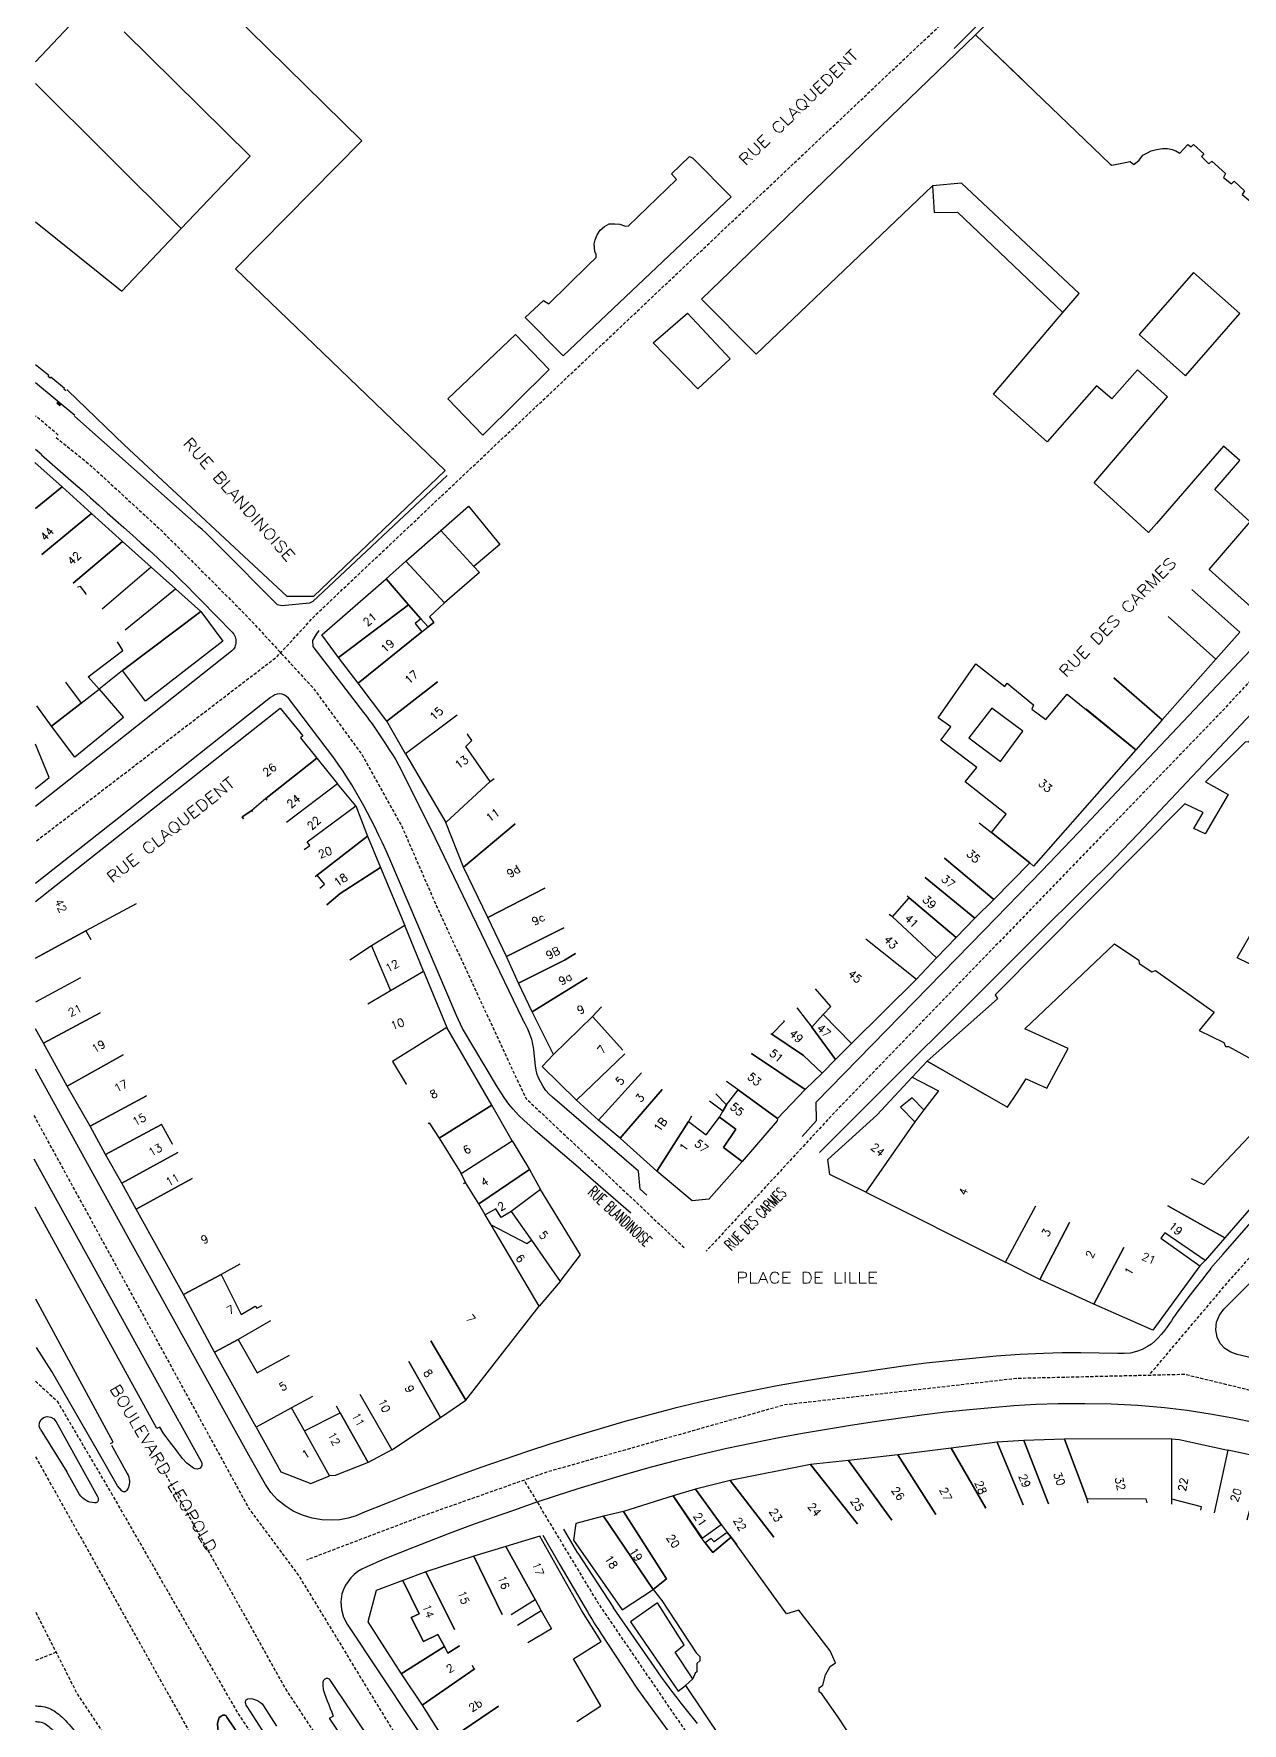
# Model space of a CAD drawing. Header units: millimetres. Extents: x 80000 to 81000, y 144000 to 145000.
# Drawn here: x 79999.7 to 80188.4, y 144414 to 144677.8 of the extents above; entities that cross this region are included whole.
import ezdxf
from ezdxf.enums import TextEntityAlignment as Align

# ---------------------------------------------------------------- set-up
doc = ezdxf.new("R2010")
doc.units = ezdxf.units.MM
doc.linetypes.add('DASHED', pattern=[0.75, 0.5, -0.25])
doc.layers.get('0').update_dxf_attribs({"linetype": 'CONTINUOUS'})
for name, color, linetype in [('W0001', 6, 'DASHED'), ('W0008', 7, 'CONTINUOUS'), ('W0100', 7, 'CONTINUOUS'), ('W0400', 7, 'CONTINUOUS'), ('W0989', 7, 'CONTINUOUS'), ('W0991', 7, 'CONTINUOUS')]:
    doc.layers.add(name, color=color, linetype=linetype)
doc.styles.get("Standard").update_dxf_attribs({"font": 'romans.shx', "width": 0.85})

# ---------------------------------------------------------------- blocks, each defined once
blk = doc.blocks.new('T400')
for p, q in [((-0.15, 0.3), (0.15, 0.3)), ((-0.15, -0.25), (-0.15, 0.3)), ((-0.15, 0.15), (0.15, 0.15)), ((-0.15, 0), (0.15, 0)), ((0.15, 0.3), (0.15, -0.25)), ((-0.15, -0.15), (0.15, -0.15)), ((-0.15, -0.25), (-0.15, -0.3)), ((-0.15, -0.3), (0.15, -0.3)), ((0.15, -0.3), (0.15, -0.25))]:
    blk.add_line(p, q)

msp = doc.modelspace()

# ---------------------------------------------------------------- linework, layer by layer
at = {"layer": 'W0001', "flags": 128}
for points in [[(80000.15, 144551.77), (80037.75, 144580.57), (80043.76, 144587.09), (80154.42, 144691.59), (80178.26, 144714.73), (80197.16, 144733.11), (80212.69, 144748.81)], [(80293.56, 144672.02), (80277.98, 144655.83), (80260.33, 144640.26), (80228.56, 144613.62), (80204.58, 144592.93), (80185.09, 144571.82), (80124.63, 144509.22), (80104.73, 144487.69)], [(80003.55, 144615.15), (80000, 144618.13)], [(80174.1, 144468.59), (80185.55, 144482.12), (80202.16, 144500.97), (80226.77, 144525.58), (80247.67, 144544.64), (80266.74, 144562.04), (80292.97, 144585.23), (80309.46, 144595.8), (80327.7, 144605.83), (80351.31, 144618.32)], [(80003.2, 144614.75), (80008.6, 144610.4), (80019.54, 144600.33), (80032.79, 144587.09), (80043.38, 144575.6), (80051, 144565.19), (80057.18, 144554.05), (80062.63, 144541.53), (80076.53, 144511.59), (80101.26, 144488.28)], [(79999.73, 144508.89), (80033.32, 144447.48), (80041.1, 144436.99), (80058.93, 144407.68), (80083.33, 144371.43), (80162.94, 144251.7), (80194.08, 144204.75), (80213.36, 144175.44), (80283.27, 144069.75), (80313.63, 144023.25), (80323.4, 144009.14), (80394.49, 144090.14), (80415.01, 144116.62), (80459.48, 144172.57), (80472.22, 144188.43), (80503.37, 144226.56), (80532.47, 144269.35), (80559.33, 144311.81), (80577.78, 144336.62)], [(80283.61, 144474.52), (80258.37, 144443.4), (80256.75, 144441.57), (80228.89, 144452.23), (80201.41, 144463.09), (80179.47, 144468.42), (80153.24, 144467.8), (80116.93, 144463.67), (80079.83, 144453.18), (80060.17, 144446.23), (80042.31, 144439.45)], [(80311.1, 144008.81), (80235.97, 144122.07), (80039.06, 144419.34), (80019.9, 144453.6)], [(80513.4, 144242.13), (80463.61, 144283.13), (80433.88, 144304.86), (80414.39, 144315.52), (80408.43, 144319.18), (80397.78, 144302.78), (80385.28, 144283.71), (80369.71, 144265.27), (80351.06, 144243.75), (80340.61, 144252.58), (80324.62, 144268.77), (80311.71, 144284.55), (80298.97, 144302.57), (80291.18, 144315.1), (80277.98, 144333.92), (80268.99, 144327.97), (80249.71, 144315.89), (80236.8, 144307.9), (80216.15, 144294.21), (80204.7, 144286.71), (80202.87, 144285.67), (80189.75, 144302.07), (80115.93, 144393.7), (80101.56, 144412.68), (80087.86, 144432.74), (80076.37, 144451.81)], [(80011.79, 144449.94), (80031.6, 144415.49), (80066.13, 144363.39), (80092.99, 144337.12)], [(80284.18, 144000), (80282.84, 144002.23), (80276.12, 144012.3), (80228.66, 144084.13), (80176.06, 144163.33), (80129.72, 144233.25), (80084.5, 144301.5), (80035.92, 144374.55), (80006.48, 144418.63), (80000, 144431.42)]]:
    msp.add_lwpolyline(points, dxfattribs=at)
at = {"layer": 'W0001'}
for points in [[(80000, 144467.38), (80003.38, 144464.26), (80011.79, 144449.94)], [(80000.01, 144455.58), (80023.94, 144412.74), (80076.58, 144332.88), (80149.74, 144222.81), (80231.1, 144100.63), (80261.87, 144054.72), (80295.89, 144002.69)], [(80003.23, 144425.04), (80000, 144423.76)]]:
    msp.add_lwpolyline(points, dxfattribs=at)
at = {"layer": 'W0008'}
for p, q in [((80022.44, 144461.01, 31.87), (79999.81, 144502.04)), ((80085.07, 144500.48), (80092.96, 144493.66)), ((80000.78, 144459.83), (80004.89, 144453.22)), ((80084.7, 144440.52), (80082.49, 144444.27)), ((80057.92, 144441), (80054.2, 144439.48)), ((80084.7, 144440.52), (80090.22, 144432.01)), ((80100.38, 144338.97, 33.11), (80049.03, 144416.22, 32.33))]:
    msp.add_line(p, q, dxfattribs=at)
msp.add_lwpolyline([(80000, 144673.43), (80043.83, 144719.89), (80071.28, 144749.03), (80101.04, 144780.55), (80134.01, 144815.21), (80138.6, 144820.1, -0.117343), (80139.01, 144820.37, -0.075624), (80139.73, 144820.51, -0.073077), (80140.39, 144820.44, -0.105485), (80140.81, 144820.24, -0.016952), (80141.19, 144819.91, -0.034781), (80141.36, 144819.74), (80145.38, 144814.91), (80164.67, 144791.39)], format="xyb", dxfattribs=at)
for points in [[(80160.5, 144692.51), (80143.46, 144675.5)], [(80006.12, 144618.18), (80000, 144623.29)], [(80064.27, 144608.83), (80043.28, 144589.13), (80042.77, 144588.87), (80038.45, 144588.46), (80037.76, 144588.63), (80028.68, 144597.81), (80028.16, 144598.33), (80027.64, 144598.85), (80027.11, 144599.36), (80026.57, 144599.86), (80026.01, 144600.38), (80025.45, 144600.88), (80024.88, 144601.38), (80024.31, 144601.89), (80006.06, 144618.11)], [(80000, 144612.95), (80000.97, 144612.13)], [(80000.92, 144612.04), (80005.94, 144607.66), (80007.26, 144606.51), (80008.57, 144605.35), (80009.89, 144604.18), (80011.2, 144603.02), (80012.51, 144601.85), (80013.81, 144600.68), (80015.12, 144599.51), (80016.42, 144598.33), (80017.72, 144597.15), (80019.02, 144595.98), (80020.31, 144594.79), (80021.59, 144593.59), (80022.66, 144592.54), (80023.72, 144591.48), (80024.78, 144590.42), (80025.83, 144589.35), (80030.71, 144584.36), (80030.98, 144584.02), (80031.17, 144583.64), (80031.28, 144583.22), (80031.3, 144582.79), (80031.28, 144582.59), (80031.24, 144582.39), (80031.18, 144582.2), (80031.1, 144582.02), (80031, 144581.85), (80030.89, 144581.68), (80030.75, 144581.54), (80030.6, 144581.4), (80005.18, 144561.24), (80000, 144557.15)], [(80325.76, 144599.89), (80325.66, 144600.04), (80325.53, 144600.18), (80325.37, 144600.29), (80325.21, 144600.37), (80325, 144600.44), (80324.77, 144600.47), (80324.54, 144600.46), (80324.32, 144600.39), (80306.38, 144591.09), (80304.63, 144590.06), (80297.26, 144584.77), (80295.66, 144583.55), (80270.45, 144561.81), (80266.09, 144558.01), (80240.86, 144533.49), (80215.62, 144508.85), (80210.63, 144503.86), (80187.97, 144481.06)], [(80119.69, 144505.61), (80121.96, 144508.07), (80121.91, 144510.94), (80148.11, 144537.8), (80157.13, 144547.07), (80163.92, 144554.2), (80172.1, 144562.89), (80198.54, 144590.9)], [(80183.47, 144484.97), (80185.46, 144487.23), (80198.11, 144501.67), (80208.51, 144512.7), (80212.29, 144516.48), (80241.54, 144544.42), (80243.26, 144545.93), (80245.6, 144547.93), (80267.54, 144566.64), (80291.52, 144587.74), (80290.75, 144588.59)], [(80044.23, 144584.62), (80043.76, 144583.95), (80043.27, 144583.05), (80043.28, 144582.13), (80051.21, 144571.83), (80051.66, 144571.23), (80052.11, 144570.63), (80052.54, 144570.03), (80052.98, 144569.42), (80053.4, 144568.8), (80053.82, 144568.18), (80054.22, 144567.55), (80054.63, 144566.92), (80055.18, 144566.09), (80055.73, 144565.26), (80056.26, 144564.41), (80056.74, 144563.54), (80061.69, 144553.71), (80076.04, 144523.93)], [(80085.07, 144500.48), (80078.09, 144506.49), (80077.17, 144507.29), (80076.28, 144508.1), (80075.41, 144508.95), (80074.59, 144509.85), (80073.92, 144510.67), (80073.29, 144511.52), (80072.7, 144512.41), (80072.14, 144513.31), (80066.69, 144522.44), (80065.71, 144524.5), (80055.3, 144548.93), (80054.74, 144550.2), (80054.17, 144551.45), (80053.57, 144552.7), (80052.96, 144553.94), (80052.4, 144555.04), (80051.83, 144556.14), (80051.25, 144557.23), (80050.64, 144558.31), (80050.01, 144559.41), (80049.37, 144560.49), (80048.71, 144561.57), (80048.02, 144562.63), (80047.35, 144563.61), (80046.66, 144564.59), (80045.96, 144565.55), (80045.24, 144566.5), (80039.48, 144574.05), (80039.21, 144574.33), (80038.89, 144574.53), (80038.53, 144574.66), (80038.15, 144574.72), (80037.75, 144574.68), (80037.37, 144574.56), (80037.03, 144574.38), (80036.71, 144574.15), (80013.02, 144555.37), (80000, 144545.1)], [(80191.64, 144573.52), (80172.18, 144552.84), (80168.53, 144549.08), (80163.55, 144544.13), (80156.39, 144537.03), (80122.4, 144503.1)], [(80095.45, 144496.42), (80094.41, 144497.35), (80094.13, 144500.18), (80080.73, 144511.72), (80080.19, 144512.23), (80079.7, 144512.8), (80079.26, 144513.41), (80078.88, 144514.06), (80078.59, 144514.66), (80078.35, 144515.29), (80078.16, 144515.94), (80078.05, 144516.61), (80077.78, 144519.14), (80077.73, 144519.54), (80077.67, 144519.95), (80077.59, 144520.35), (80077.48, 144520.75), (80077.19, 144521.58), (80076.85, 144522.38), (80076.47, 144523.17), (80076.04, 144523.93)], [(80051.23, 144446.86), (80050.04, 144446.34), (80048.8, 144445.97), (80047.53, 144445.74), (80046.24, 144445.67), (80044.7, 144445.75), (80043.17, 144446), (80041.67, 144446.44), (80040.25, 144447.08), (80038.96, 144447.89), (80037.79, 144448.87), (80036.75, 144450), (80035.9, 144451.27), (80033.55, 144455.37), (80014.9, 144489.11), (80000, 144516.13)], [(80183.49, 144484.96), (80182.86, 144484.17), (80182.24, 144483.38), (80181.62, 144482.58), (80181, 144481.78), (80180.31, 144480.87), (80179.62, 144479.96), (80178.94, 144479.05), (80178.26, 144478.14), (80177.95, 144477.7), (80177.65, 144477.26), (80177.36, 144476.81), (80177.06, 144476.37), (80176.76, 144475.93), (80176.45, 144475.49), (80176.12, 144475.07), (80175.77, 144474.66), (80175.29, 144474.14), (80174.78, 144473.64), (80174.23, 144473.18), (80173.63, 144472.79), (80172.79, 144472.35), (80171.9, 144472), (80170.96, 144471.76), (80169.99, 144471.68), (80168.98, 144471.7), (80166.09, 144471.75), (80163.2, 144471.8), (80160.3, 144471.8), (80157.4, 144471.73), (80153.69, 144471.55), (80149.99, 144471.27), (80146.29, 144470.94), (80142.6, 144470.57), (80139.04, 144470.17), (80135.5, 144469.72), (80131.96, 144469.23), (80128.42, 144468.71), (80124.21, 144468.05), (80120, 144467.37), (80115.8, 144466.63), (80111.62, 144465.82), (80107.67, 144464.99), (80103.73, 144464.1), (80099.81, 144463.15), (80095.91, 144462.14), (80092.02, 144461.08), (80088.16, 144459.96), (80084.31, 144458.79), (80080.47, 144457.58), (80076.81, 144456.39), (80073.17, 144455.15), (80069.55, 144453.88), (80065.93, 144452.58), (80062.23, 144451.2), (80058.55, 144449.78), (80054.88, 144448.33), (80051.23, 144446.86)], [(80192.32, 144470.45), (80187.62, 144471.54), (80186.62, 144471.9), (80185.72, 144472.48), (80184.99, 144473.28), (80184.51, 144474.26), (80184.31, 144475.42), (80184.42, 144476.59), (80184.85, 144477.69), (80185.56, 144478.63), (80188, 144481.06)], [(80000.78, 144459.83), (80000.58, 144460.34), (80000.6, 144460.88), (80000.83, 144461.37), (80001.24, 144461.73), (80001.82, 144461.88), (80002.4, 144461.78), (80002.87, 144461.48), (80003.21, 144461.05), (80009.67, 144449.38), (80009.76, 144449.19), (80009.8, 144448.97), (80009.79, 144448.74), (80009.69, 144448.53), (80009.64, 144448.48), (80009.58, 144448.44), (80009.51, 144448.41), (80009.44, 144448.39), (80009.38, 144448.38), (80009.31, 144448.38), (80009.24, 144448.38), (80009.18, 144448.38), (80008.84, 144448.41), (80008.5, 144448.48), (80008.18, 144448.6), (80007.88, 144448.76), (80007.58, 144448.94), (80007.31, 144449.15), (80007.07, 144449.4), (80006.87, 144449.69), (80004.89, 144453.22)], [(80190.46, 144460.88), (80186.93, 144461.6), (80183.4, 144462.25), (80179.84, 144462.8), (80176.27, 144463.23), (80172.12, 144463.57), (80167.97, 144463.77), (80163.82, 144463.84), (80159.67, 144463.83), (80156.2, 144463.72), (80152.73, 144463.51), (80149.27, 144463.23), (80145.82, 144462.91), (80142.11, 144462.52), (80138.4, 144462.05), (80134.71, 144461.54), (80131.02, 144461.01), (80127.26, 144460.45), (80123.51, 144459.86), (80119.77, 144459.23), (80116.04, 144458.54), (80112, 144457.72), (80107.96, 144456.86), (80103.94, 144455.94), (80099.94, 144454.95), (80096.1, 144453.93), (80092.27, 144452.85), (80088.46, 144451.72), (80084.67, 144450.55), (80081.31, 144449.48), (80077.96, 144448.36), (80074.63, 144447.21), (80071.3, 144446.04), (80067.94, 144444.82), (80064.59, 144443.57), (80061.25, 144442.3), (80057.92, 144441)], [(80022.44, 144461.01), (80025.84, 144454.86), (80025.91, 144454.72), (80025.94, 144454.56), (80025.96, 144454.4), (80025.94, 144454.25), (80025.89, 144454.09), (80025.81, 144453.95), (80025.71, 144453.82), (80025.58, 144453.72), (80025.26, 144453.62), (80024.94, 144453.68), (80024.68, 144453.82), (80024.46, 144453.95), (80023.63, 144454.56), (80022.94, 144455.33), (80022.34, 144456.14), (80021.74, 144456.92), (80021.12, 144457.71), (80020.52, 144458.52), (80019.94, 144459.34), (80019.39, 144460.18)], [(80011.85, 144457.38), (80014.31, 144452.98), (80014.45, 144452.69), (80014.56, 144452.38), (80014.63, 144452.06), (80014.66, 144451.73), (80014.65, 144451.55), (80014.64, 144451.37), (80014.61, 144451.2), (80014.57, 144451.03), (80014.52, 144450.85), (80014.46, 144450.69), (80014.38, 144450.53), (80014.28, 144450.37), (80014.2, 144450.28), (80014.11, 144450.19), (80013.99, 144450.12), (80013.86, 144450.09), (80013.74, 144450.09), (80013.63, 144450.13), (80013.53, 144450.19), (80013.45, 144450.27), (80012.78, 144451.05), (80009.83, 144456.26)], [(80079.21, 144443.31), (80081.88, 144438.69), (80086.16, 144431.34)], [(80054.2, 144439.48), (80051.6, 144438.36), (80050.94, 144438.04), (80050.33, 144437.65), (80049.76, 144437.2), (80049.25, 144436.69), (80048.79, 144436.12), (80048.4, 144435.51), (80048.08, 144434.85), (80047.84, 144434.16), (80047.65, 144432.93), (80047.75, 144431.7), (80048.1, 144430.53), (80048.68, 144429.45), (80073.89, 144391.43)], [(80086.16, 144431.34), (80086.43, 144430.91), (80086.7, 144430.48), (80086.97, 144430.04), (80087.24, 144429.61), (80087.51, 144429.19), (80087.79, 144428.76), (80088.06, 144428.34), (80088.34, 144427.91), (80093.9, 144419.44), (80095.07, 144417.78), (80107.05, 144401.41)], [(80103.35, 144413.92), (80102.71, 144414.72), (80102.07, 144415.51), (80101.44, 144416.31), (80100.81, 144417.11), (80100.19, 144417.91), (80099.57, 144418.71), (80098.96, 144419.52), (80098.35, 144420.34), (80097.76, 144421.16), (80097.17, 144421.99), (80096.59, 144422.82), (80090.22, 144432.01)], [(80049.03, 144416.22), (80046.07, 144420.66), (80045.89, 144420.84), (80045.65, 144420.93), (80045.4, 144420.93), (80045.16, 144420.84), (80045.05, 144420.75), (80044.96, 144420.64), (80044.9, 144420.51), (80044.87, 144420.37), (80044.85, 144420.25), (80044.85, 144420.12), (80044.86, 144420), (80044.86, 144419.88), (80044.92, 144419.24), (80045.11, 144418.63), (80045.34, 144418.04), (80045.56, 144417.47), (80045.78, 144416.87), (80046, 144416.27), (80046.24, 144415.68), (80046.49, 144415.09)], [(80036.31, 144411.47), (80033.03, 144416.57), (80032.91, 144416.78), (80032.83, 144417.01), (80032.8, 144417.26), (80032.85, 144417.51), (80032.91, 144417.6), (80032.98, 144417.68), (80033.08, 144417.73), (80033.17, 144417.76), (80033.52, 144417.8), (80033.87, 144417.76), (80034.2, 144417.67), (80034.51, 144417.54), (80034.82, 144417.39), (80035.11, 144417.2), (80035.38, 144416.97), (80035.6, 144416.69), (80037.62, 144413.51)], [(80031.18, 144408.7), (80028.87, 144412.25), (80028.48, 144413.05), (80028.4, 144413.99), (80028.69, 144414.85), (80029.11, 144415.14), (80029.21, 144415.2), (80029.32, 144415.23), (80029.44, 144415.24), (80029.56, 144415.22), (80029.66, 144415.18), (80029.75, 144415.1), (80029.82, 144415.02), (80029.88, 144414.93), (80033.15, 144410.07)]]:
    msp.add_lwpolyline(points, dxfattribs=at)
at = {"layer": 'W0008', "flags": 128}
for points in [[(80000, 144416.67, -0.017862), (80000.84, 144416.62, -0.136069), (80003.14, 144415.73, -0.049594), (80004.95, 144414.09, -0.034933), (80007.09, 144411.36), (80011.67, 144404.59), (80044.63, 144355.03), (80079.3, 144302.73)], [(80000, 144414.22, -0.016174), (80000.6, 144414.18, -0.136069), (80001.68, 144413.76, -0.049594), (80003.13, 144412.45, -0.034933), (80005.06, 144409.99), (80009.64, 144403.22), (80016.93, 144392.26)]]:
    msp.add_lwpolyline(points, format="xyb", dxfattribs=at)
at = {"layer": 'W0008'}
for points in [[(80019.39, 144460.18, 32.14), (80018.96, 144459.99, 32.13), (79999.94, 144494.54, 0)], [(80011.69, 144457.64, 32.3), (80012.14, 144457.86, 32.28), (80000.05, 144480.21, 0)], [(80009.83, 144456.26, 32.36), (80002.55, 144468.87, 32.15), (80000.15, 144472.64, 32.07), (80000.15, 144472.64, 32.07), (80000.15, 144472.64, 32.07)], [(80033.15, 144410.07, 32.86), (80029.88, 144414.93, 32.81), (80029.82, 144415.02, 32.82), (80029.75, 144415.1, 32.82), (80029.66, 144415.18, 32.82), (80029.56, 144415.22, 32.83), (80029.44, 144415.24, 32.83), (80029.32, 144415.23, 32.83), (80029.21, 144415.2, 32.83), (80029.11, 144415.14, 32.83), (80028.69, 144414.85, 32.83), (80028.4, 144413.99, 32.82), (80028.48, 144413.05, 32.82)], [(80097.41, 144336.95, 33.25), (80045.89, 144414.73, 32.64), (80046.49, 144415.09, 32.63)]]:
    msp.add_polyline3d(points, dxfattribs=at)
at = {"layer": 'W0100'}
for p, q in [((80004.7, 144576.55), (80007.12, 144573.27)), ((80002.5, 144569.7), (80000.2, 144572.87)), ((80007.12, 144573.27), (80002.5, 144569.7))]:
    msp.add_line(p, q, dxfattribs=at)
for points in [[(80102.82, 144716), (80110.64, 144723.22), (80118.57, 144715.02), (80110.22, 144707.5), (80110.34, 144707.13), (80105.17, 144702.32), (80099.01, 144708.9), (80097.97, 144707.94), (80097.29, 144707.5), (80096.38, 144707.21), (80095.6, 144707.14), (80094.77, 144707.14), (80093.74, 144707.26), (80092.61, 144706.13), (80093.35, 144705.05), (80073.68, 144685.08), (80050.03, 144707.94), (80027.49, 144684.21), (80050.94, 144661.07), (80031.22, 144641.08), (80063.98, 144609.61), (80043.4, 144589.92), (80063.98, 144609.61)], [(80146.76, 144677.66), (80161.17, 144692.17), (80166.28, 144687.42), (80168.44, 144685.29)], [(80000, 144648.43), (80013.47, 144637.61), (80022.76, 144647.38), (80033.5, 144658.68), (80013.82, 144678.1)], [(80176.75, 144621.12), (80172.07, 144625.35), (80168.04, 144620.79), (80165.64, 144622.85), (80157.98, 144614.06), (80149.57, 144621.55), (80160.38, 144634.27), (80162.93, 144637.27), (80144.58, 144654.48), (80140.04, 144654.06), (80112.51, 144627.76), (80103.99, 144636.34), (80146.76, 144677.66), (80167.82, 144657.47)], [(80153.98, 144670.74), (80146.76, 144677.66)], [(80022.76, 144647.38), (80000, 144670.06)], [(80167.82, 144657.47), (80168.05, 144657.27), (80170.93, 144657.88), (80171.49, 144657.37), (80172.3, 144658.09), (80172.88, 144658.83), (80173.53, 144659.17), (80174.19, 144659.52), (80175.01, 144659.73), (80175.97, 144659.89), (80176.75, 144659.9), (80177.47, 144659.74), (80178.05, 144659.53), (80178.65, 144659.18), (80179.93, 144660.51), (80180.42, 144660.15), (80180.8, 144660.51), (80182.41, 144659.06), (80182.08, 144658.65), (80183.2, 144657.51), (80183.69, 144657.92), (80185.81, 144655.97), (80185.5, 144655.34), (80186.75, 144654.36), (80187.16, 144654.79), (80188.75, 144653.26), (80188.39, 144652.72), (80217.6, 144628.45)], [(80082.38, 144627.51), (80076.46, 144633.48), (80079.33, 144636.17), (80080.16, 144635.61), (80086.27, 144641.68), (80087.56, 144642.87), (80087.56, 144643.35), (80087.32, 144643.82), (80087.25, 144644.99), (80087.36, 144645.63), (80087.69, 144646.41), (80088.14, 144647.12), (80088.83, 144647.7), (80089.59, 144648.13), (80090.43, 144648.13), (80091.21, 144648.09), (80091.96, 144647.82), (80092.56, 144647.79), (80100.09, 144655.03), (80099.28, 144655.93), (80102.1, 144658.67), (80102.61, 144658.4), (80108.64, 144652.37), (80082.38, 144627.51)], [(80140.04, 144654.06), (80140.29, 144649.9), (80143.97, 144649.94), (80160.38, 144634.27), (80162.93, 144637.27), (80144.58, 144654.48), (80140.04, 144654.06)], [(80179.55, 144624.41), (80188.06, 144634.1), (80180.8, 144640.51), (80172.3, 144630.87), (80179.55, 144624.41)], [(80096.44, 144629.52), (80101.79, 144634.19), (80108.46, 144627.04), (80103.4, 144622.37), (80096.44, 144629.52)], [(80069.83, 144615.12), (80064.38, 144620.82), (80074.94, 144630.86), (80080.2, 144625.4), (80069.83, 144615.12)], [(80004.72, 144622.04), (80004.43, 144622.3), (80004.52, 144622.41), (80002.38, 144624.17), (80002.28, 144624.05), (80001.97, 144624.31), (80001.97, 144624.31), (80002.06, 144624.43), (80000, 144626.12)], [(80063.98, 144609.61), (80043.4, 144589.92), (80039.28, 144589.92), (80013.86, 144613.61), (80005.04, 144622.1), (80004.87, 144622.23)], [(80185.5, 144613.41), (80175.05, 144601.31), (80173.77, 144599.92), (80165.28, 144607.66), (80176.75, 144621.12)], [(80190.77, 144587.45), (80183.23, 144594.17), (80189.68, 144601.61), (80184.14, 144606.65), (80188.06, 144611.17), (80185.5, 144613.41)], [(79999.91, 144610.84), (80004.17, 144607.06), (80000, 144603.69)], [(80000, 144603.69), (80004.17, 144607.06)], [(80004.17, 144607.06), (80008.75, 144602.91), (80000.96, 144596.47)], [(80000.96, 144596.47), (80008.75, 144602.91)], [(80008.75, 144602.91), (80013.6, 144598.5), (80005.87, 144592.01)], [(80063.3, 144600.21), (80067.62, 144604.06), (80072.49, 144598.03), (80068.45, 144594.59), (80063.3, 144600.21)], [(80057.83, 144595.46), (80063.3, 144600.21), (80068.45, 144594.59), (80069.3, 144593.66), (80063.88, 144588.92), (80057.83, 144595.46)], [(80005.87, 144592.01), (80013.6, 144598.5)], [(80013.6, 144598.5), (80018.04, 144594.51), (80010.39, 144587.94)], [(80014.02, 144584.7), (80021.83, 144591.13), (80018.04, 144594.51), (80010.39, 144587.94)], [(80054.74, 144592.7), (80057.83, 144595.46), (80063.88, 144588.92), (80061.52, 144586.76), (80062.17, 144585.89), (80061.3, 144585.21), (80060.17, 144586.46), (80058.21, 144588.65), (80054.74, 144592.7)], [(80007.83, 144590.25), (80007.91, 144590.32), (80007.01, 144591.5), (80006.54, 144591.4)], [(80021.83, 144591.13), (80025.81, 144587.61), (80013.6, 144578.35), (80009.94, 144575.47), (80008.23, 144577.37), (80013.61, 144581.47), (80012.78, 144582.86)], [(80014.02, 144584.7), (80021.83, 144591.13)], [(80044.7, 144583.95), (80054.74, 144592.7), (80058.21, 144588.65), (80047.29, 144580.42), (80044.7, 144583.95)], [(80180.55, 144591), (80188.03, 144584.36), (80184.32, 144580.13), (80176.85, 144586.78)], [(80058.21, 144588.65), (80060.17, 144586.46), (80059.27, 144585.69), (80060.33, 144584.41), (80050.38, 144576.41), (80047.29, 144580.42), (80058.21, 144588.65)], [(80025.81, 144587.61), (80029.23, 144582.96), (80017.15, 144573.6), (80013.6, 144578.35), (80025.81, 144587.61)], [(80062.76, 144576.61), (80054.86, 144570.48), (80050.38, 144576.41), (80060.33, 144584.41), (80061.3, 144585.21), (80062.17, 144585.89)], [(80176.85, 144586.78), (80184.32, 144580.13), (80175.93, 144570.66), (80168.39, 144577.23)], [(80204.56, 144582.59), (80189.35, 144567.18), (80188.93, 144567.25), (80182.66, 144560.97), (80186.24, 144559.03), (80182.61, 144552.84), (80180.88, 144553.71), (80182.31, 144556.2), (80179.43, 144557.53), (80149.82, 144527.74), (80150.18, 144527.11), (80139.2, 144517.37), (80151.76, 144510.16), (80153.18, 144512.27)], [(80171.82, 144566), (80155.83, 144547.83), (80155.23, 144548.35), (80149.29, 144553.06), (80151.58, 144555.93), (80145.15, 144560.97), (80146.96, 144563.2), (80141.36, 144567.5), (80142.94, 144569.55), (80140.94, 144570.99), (80146.83, 144579.4)], [(80146.83, 144579.4), (80151.36, 144575.88), (80151.73, 144576.4), (80155.85, 144573.02), (80155.57, 144572.32), (80157.74, 144570.71), (80161.09, 144574.69), (80171.82, 144566)], [(80004.7, 144576.55), (80007.12, 144573.27), (80002.5, 144569.7), (80000.2, 144572.87)], [(80007.12, 144573.27), (80009.94, 144575.47), (80013.72, 144571.02), (80006.16, 144564.83), (80002.5, 144569.7), (80007.12, 144573.27)], [(80065.84, 144571.4), (80057.78, 144565.34), (80054.86, 144570.48), (80062.76, 144576.61)], [(80168.39, 144577.23), (80175.93, 144570.66), (80171.82, 144566), (80164.04, 144572.31)], [(80000, 144542.28), (80038.2, 144572.5), (80041.72, 144568.18), (80041.35, 144567.87), (80043.9, 144564.69), (80035.96, 144558.38), (80033.76, 144556.52), (80032.26, 144555.5), (80032.48, 144555.23)], [(80149.3, 144572.49), (80145.71, 144567.84), (80150.66, 144564.14), (80154.18, 144568.89), (80149.3, 144572.49)], [(80065.84, 144571.4), (80057.78, 144565.34)], [(80057.78, 144565.34), (80064.05, 144554.63), (80071, 144561.02), (80067.21, 144566.51), (80068.14, 144567.44), (80067.43, 144568.41), (80067.53, 144568.48)], [(80000, 144559.92), (80002.15, 144561.68), (80000, 144566.86)], [(80036.15, 144558.12), (80035.96, 144558.38), (80043.9, 144564.69)], [(80043.9, 144564.69), (80047.13, 144560.69), (80039.19, 144554.61)], [(80050, 144557.22), (80047.13, 144560.69), (80039.19, 144554.61)], [(80074.89, 144554.42), (80066.81, 144547.67), (80064.05, 144554.63), (80071, 144561.02)], [(80071, 144561.02), (80071.6, 144561.52)], [(80041.92, 144550.41), (80042.83, 144551.04), (80042.42, 144551.63), (80050, 144557.22), (80051.84, 144552.51), (80043.96, 144546.41)], [(80041.92, 144550.41), (80042.83, 144551.04), (80042.42, 144551.63), (80050, 144557.22)], [(80032.48, 144555.23), (80032.26, 144555.5), (80033.76, 144556.52), (80033.89, 144556.34)], [(80070.61, 144539.82), (80066.81, 144547.67), (80074.89, 144554.42)], [(80147.35, 144554.6), (80149.29, 144553.06), (80155.23, 144548.35), (80149.61, 144542.62), (80141.94, 144549.08)], [(80044.39, 144544.39), (80045.13, 144544.99), (80043.96, 144546.41), (80051.84, 144552.51), (80053.88, 144547.63), (80047.55, 144543.53), (80045.48, 144541.79)], [(80191.39, 144531.66), (80187.62, 144533.51), (80198.65, 144552.66)], [(80141.94, 144549.08), (80149.61, 144542.62), (80146.69, 144539.68), (80138.93, 144546.05)], [(80043.96, 144546.41), (80043.65, 144546.16)], [(80045.48, 144541.79), (80047.55, 144543.53), (80053.88, 144547.63), (80057.64, 144538.53), (80052.48, 144535.39)], [(80082.47, 144538.17), (80073.52, 144533.71), (80070.61, 144539.82), (80079.51, 144544.38)], [(80079.51, 144544.38), (80070.61, 144539.82)], [(80138.93, 144546.05), (80146.69, 144539.68)], [(80015.71, 144541.95), (80007.86, 144537.72), (80000, 144533.43)], [(80133.82, 144539.89), (80136.4, 144542.88), (80143.75, 144536.69), (80140.67, 144533.51), (80133.82, 144539.89)], [(80146.69, 144539.68), (80143.75, 144536.69), (80136.4, 144542.88), (80136.08, 144543.14)], [(80052.48, 144535.39), (80055.41, 144528.38), (80060.58, 144531.41), (80057.64, 144538.53), (80052.48, 144535.39)], [(80084.32, 144534.15), (80082.58, 144533.14), (80075.43, 144529.56), (80073.52, 144533.71), (80082.47, 144538.17)], [(80137.55, 144530.19), (80140.67, 144533.51), (80133.82, 144539.89), (80133.29, 144540.27)], [(80000, 144533.43), (80007.86, 144537.72), (80008.63, 144536.35)], [(80129.66, 144536.45), (80137.55, 144530.19), (80127.41, 144520.13)], [(80129.66, 144536.45), (80137.55, 144530.19)], [(80153.18, 144512.27), (80154.67, 144514.58), (80157.93, 144513.14), (80161.24, 144519.33), (80154.47, 144522.39), (80168.46, 144535.71), (80172.27, 144533.15), (80172.32, 144532.59), (80174.29, 144531.31), (80174.89, 144531.53), (80184.03, 144525.03), (80181.7, 144522.16), (80185.55, 144520.3), (80185.79, 144519.67), (80186.25, 144519.67), (80192.53, 144516.19)], [(80052.48, 144535.39), (80049.05, 144533.15)], [(80086.12, 144530.37), (80077.56, 144525.09), (80075.43, 144529.56), (80082.58, 144533.14), (80084.32, 144534.15)], [(80007.02, 144530.38), (80000, 144526.6)], [(80051.87, 144526.31), (80055.41, 144528.38), (80060.58, 144531.41), (80064.2, 144522.64), (80055.75, 144517.32)], [(80088.35, 144525.84), (80086.96, 144524.32), (80080.87, 144518.42), (80077.56, 144525.09), (80086.12, 144530.37)], [(80127.41, 144520.13), (80123, 144524.66), (80124.18, 144525.9), (80121.79, 144528.64)], [(80118.87, 144525.7), (80118.94, 144525.64), (80121.2, 144522.69), (80124.93, 144517.6), (80122.81, 144515.5), (80119.93, 144518.27), (80114.96, 144521.56), (80116.94, 144523.6), (80116.84, 144523.66)], [(80001.24, 144520.19), (80000, 144522.42)], [(80004.95, 144513.47), (80001.24, 144520.19), (80010.07, 144524.89)], [(80010.07, 144524.89), (80001.24, 144520.19)], [(80071.25, 144510.47), (80064.2, 144522.64), (80055.75, 144517.32), (80057.88, 144513.79), (80057.8, 144513.74)], [(80091.99, 144518.52), (80084.46, 144511.26), (80079.1, 144516.54), (80080.87, 144518.42), (80086.96, 144524.32)], [(80086.96, 144524.32), (80091.71, 144519.09)], [(80127.41, 144520.13), (80124.93, 144517.6), (80121.2, 144522.69), (80123, 144524.66), (80127.41, 144520.13)], [(80114.79, 144521.67), (80114.96, 144521.56), (80119.93, 144518.27), (80122.81, 144515.5), (80120.15, 144512.95), (80111.77, 144518.58)], [(80013.67, 144518.37), (80004.95, 144513.47)], [(80008.51, 144507.21), (80004.95, 144513.47), (80013.67, 144518.37)], [(80055.75, 144517.32), (80055.73, 144517.31)], [(80094.64, 144515.54), (80087.91, 144508.12), (80084.46, 144511.26), (80091.99, 144518.52)], [(80111.77, 144518.58), (80120.15, 144512.95), (80115.83, 144508.43), (80109.69, 144512.9), (80107.89, 144514.2)], [(80148.35, 144512.12), (80139.2, 144517.37), (80136.89, 144514.88), (80140.97, 144512.75), (80138.71, 144509.75), (80137.31, 144507.87), (80129.62, 144496.92), (80151.45, 144485.96), (80156.17, 144494.79)], [(80097.82, 144512.91), (80091.28, 144505.35), (80087.91, 144508.12), (80094.64, 144515.54)], [(80129.62, 144496.92), (80124.02, 144499.67), (80123.72, 144502.02), (80131.35, 144508.94), (80136.89, 144514.88), (80140.97, 144512.75), (80138.71, 144509.75), (80136.87, 144511.65), (80135.07, 144510.17), (80137.31, 144507.87), (80129.62, 144496.92)], [(80017.31, 144511.95), (80008.51, 144507.21)], [(80010.92, 144502.76), (80008.51, 144507.21), (80017.31, 144511.95)], [(80102.43, 144508.77), (80101.94, 144507.95), (80097, 144500.2), (80091.28, 144505.35), (80097.82, 144512.91)], [(80106.2, 144512.24), (80107.87, 144510.56), (80107.31, 144509.55), (80105.23, 144511.12)], [(80106.81, 144508.64), (80107.31, 144509.55), (80107.87, 144510.56), (80109.69, 144512.9), (80115.83, 144508.43), (80115.79, 144508.05), (80110.31, 144501.7), (80107.44, 144503.89), (80109.36, 144506.73), (80106.81, 144508.64)], [(80061.33, 144507.64), (80061.48, 144507.74), (80063.03, 144505.36), (80071.25, 144510.47)], [(80074.44, 144504.9), (80071.25, 144510.47), (80063.03, 144505.36), (80066.48, 144499.81), (80074.44, 144504.9)], [(80019.73, 144507.49), (80019.67, 144507.46), (80010.92, 144502.76)], [(80013.45, 144498.3), (80010.92, 144502.76), (80019.67, 144507.46), (80021.32, 144504.44), (80021.43, 144504.5)], [(80101.94, 144507.95), (80104.71, 144505.85), (80106.81, 144508.64), (80109.36, 144506.73), (80107.44, 144503.89), (80110.31, 144501.7), (80105.14, 144495.8), (80102.55, 144495.56), (80097, 144500.2), (80101.94, 144507.95)], [(80180.44, 144499.02), (80182.41, 144498.08), (80191.21, 144507.43), (80196.56, 144502.33), (80185.68, 144489.79), (80176.8, 144494.79)], [(80069.21, 144495.09), (80067.15, 144498.41), (80066.48, 144499.81), (80074.44, 144504.9), (80077.13, 144500.45), (80069.21, 144495.09)], [(80015.69, 144494.27), (80013.45, 144498.3), (80022.23, 144503.1)], [(80022.23, 144503.1), (80013.45, 144498.3)], [(80023.1, 144480.91), (80015.69, 144494.27), (80024.48, 144499.04)], [(80024.48, 144499.04), (80015.69, 144494.27)], [(80078.87, 144497.3), (80074.24, 144493.89), (80072.71, 144492.92), (80071.86, 144494.29), (80070.23, 144493.35), (80069.21, 144495.09), (80077.13, 144500.45), (80078.87, 144497.3)], [(80067.21, 144464.42), (80078.64, 144479.1), (80071.14, 144491.79), (80070.23, 144493.35), (80069.21, 144495.09), (80067.15, 144498.41), (80066.81, 144498.19)], [(80081.94, 144482.96), (80085.07, 144487.11), (80078.87, 144497.3), (80074.24, 144493.89), (80077.45, 144489.38), (80081.94, 144482.96)], [(80151.45, 144485.96), (80156.17, 144494.79)], [(80176.8, 144494.79), (80185.68, 144489.79), (80182.63, 144486.21), (80176.31, 144490.54), (80175.73, 144489.71), (80181.78, 144485.38), (80174.48, 144475.34), (80165.26, 144479.4), (80169.93, 144488.27)], [(80071.14, 144491.79), (80076.73, 144488.91), (80077.45, 144489.38), (80081.94, 144482.96), (80078.64, 144479.1), (80071.14, 144491.79)], [(80161.44, 144492.15), (80156.8, 144483.27), (80151.45, 144485.96)], [(80169.93, 144488.27), (80165.26, 144479.4), (80156.8, 144483.27), (80161.44, 144492.15)], [(80176.31, 144490.54), (80175.73, 144489.71), (80181.78, 144485.38), (80182.63, 144486.21), (80176.31, 144490.54)], [(80031.89, 144485.68), (80028.98, 144484.04), (80023.1, 144480.91)], [(80023.1, 144480.91), (80028.98, 144484.04), (80032.11, 144477.78), (80034.27, 144479.09), (80034.57, 144478.79), (80035.4, 144479.2)], [(80036.7, 144476.8), (80031.65, 144473.9), (80027.96, 144471.93), (80023.1, 144480.91)], [(80043.23, 144464.99), (80039.98, 144463.22), (80034.44, 144460.22), (80027.96, 144471.93), (80031.65, 144473.9), (80034.59, 144468.68), (80039.67, 144471.43)], [(80061.74, 144473.68), (80067.21, 144464.42)], [(80063.24, 144461.7), (80067.21, 144464.42), (80061.74, 144473.68)], [(80055.61, 144456.64), (80063.24, 144461.7), (80058.3, 144470.44)], [(80058.3, 144470.44), (80063.24, 144461.7)], [(80050.62, 144465.33), (80055.61, 144456.64), (80051.95, 144454.7), (80047.55, 144462.45)], [(80050.62, 144465.33), (80055.61, 144456.64)], [(80034.44, 144460.22), (80038.3, 144453.21), (80042.96, 144451.39), (80045.88, 144452.61), (80042.02, 144459.62), (80039.98, 144463.22), (80034.44, 144460.22)], [(80042.02, 144459.62), (80047.55, 144462.45), (80051.95, 144454.7), (80046.8, 144452.67), (80045.88, 144452.61), (80042.02, 144459.62)], [(80047.55, 144462.45), (80047, 144463.5)], [(80148.38, 144447.55), (80142.97, 144456.94), (80134.65, 144455.88), (80140.59, 144446.56)], [(80154.22, 144448.07), (80150.17, 144457.85), (80142.97, 144456.94), (80148.38, 144447.55)], [(80158.19, 144448.23), (80154.3, 144458.1), (80150.17, 144457.85), (80154.22, 144448.07)], [(80164.35, 144448.34), (80164.15, 144449.04), (80160.68, 144458.33), (80154.3, 144458.1), (80158.19, 144448.23)], [(80177.4, 144448.18), (80177.4, 144448.98), (80177.41, 144458.39), (80160.68, 144458.33), (80164.15, 144449.04), (80173.38, 144449), (80173.52, 144448.37)], [(80181.97, 144447.25), (80182.05, 144447.76), (80177.4, 144448.98), (80177.41, 144458.39), (80178.59, 144458.25), (80186.18, 144456.6), (80184.03, 144446.83)], [(80189.19, 144445.73), (80191.78, 144455.4), (80186.18, 144456.6), (80184.03, 144446.83)], [(80128.35, 144445.09), (80121.03, 144454.38), (80108.46, 144451.85), (80115.3, 144443.03)], [(80133.72, 144445.7), (80126.95, 144454.99), (80121.03, 144454.38)], [(80121.03, 144454.38), (80128.35, 144445.09)], [(80140.59, 144446.56), (80134.65, 144455.88), (80126.95, 144454.99), (80133.72, 144445.7)], [(80115.3, 144443.03), (80108.46, 144451.85), (80103.06, 144450.53)], [(80127.52, 144411.58), (80125.45, 144414.73), (80122.79, 144418.53), (80122.38, 144418.87), (80122.38, 144419.49), (80122.93, 144419.89), (80123.34, 144421.52), (80124.1, 144422.81), (80124.92, 144423.42), (80124.1, 144425.26), (80121.84, 144428.19), (80119.18, 144431.63), (80117.25, 144431.06), (80108.61, 144443), (80105.73, 144440.64), (80104.57, 144442.14), (80103.94, 144442.95), (80099.57, 144449.5), (80091.78, 144447.05), (80098.54, 144436.52), (80096.44, 144434.86), (80097.78, 144433.13), (80103.13, 144424.94), (80103.7, 144424.36), (80103.7, 144423.72), (80103.26, 144423.31), (80103.26, 144421.99), (80103.02, 144421.78), (80102.64, 144420.9), (80101.47, 144419.85), (80107.09, 144411.49)], [(80099.57, 144449.5), (80104.11, 144442.84), (80107.05, 144445), (80103.06, 144450.53), (80099.57, 144449.5)], [(80103.06, 144450.53), (80107.05, 144445), (80108, 144443.77), (80108.61, 144443), (80109.48, 144441.8)], [(80096.44, 144434.86), (80088.69, 144446.29), (80084.37, 144445.14), (80084.01, 144442.55), (80091.6, 144431.67), (80096.44, 144434.86)], [(80096.44, 144434.86), (80098.54, 144436.52), (80091.78, 144447.05), (80088.69, 144446.29), (80096.44, 144434.86)], [(80084.53, 144414.21), (80088.27, 144416.66), (80084.02, 144424.02), (80088.3, 144426.74), (80085.31, 144431.53), (80078.74, 144443.2), (80073.43, 144441.54), (80077.99, 144433.27), (80078.94, 144431.51), (80080.58, 144428.71), (80076.86, 144426.52)], [(80104.57, 144442.14), (80105.73, 144440.64), (80108.61, 144443), (80108, 144443.77), (80105.94, 144442.28), (80105.48, 144442.81), (80104.57, 144442.14)], [(80077.99, 144433.27), (80073.43, 144441.54), (80068.42, 144440.07), (80072.87, 144430.96)], [(80072.87, 144430.96), (80068.42, 144440.07), (80060.92, 144437.63), (80065.44, 144428.58)], [(80057.11, 144421.67), (80063.85, 144425.94), (80062.84, 144427.84), (80060.57, 144426.72), (80058.67, 144430.48), (80059.92, 144431.04), (80057.33, 144436.26), (80053.17, 144434.7), (80051.86, 144429.78), (80057.11, 144421.67)], [(80065.44, 144428.58), (80060.92, 144437.63), (80057.33, 144436.26), (80059.92, 144431.04), (80058.67, 144430.48), (80060.57, 144426.72), (80062.84, 144427.84), (80063.85, 144425.94)], [(80074.29, 144430.94), (80077.99, 144433.27), (80078.94, 144431.51), (80075.28, 144429.24)], [(80074.29, 144430.94), (80077.99, 144433.27)], [(80097.13, 144432.75), (80092.88, 144429.78), (80100.34, 144418.99), (80101.47, 144419.85), (80102.64, 144420.9), (80099.85, 144425.07), (80101.29, 144426.23), (80097.13, 144432.75)], [(80066.22, 144426.03), (80064.4, 144424.89), (80063.85, 144425.94), (80057.11, 144421.67), (80060.36, 144416.78)], [(80063.85, 144425.94), (80064.4, 144424.89), (80066.22, 144426.03)], [(80060.36, 144416.78), (80068.48, 144422.42), (80068.23, 144423)], [(80068.59, 144422.46), (80068.48, 144422.42), (80060.36, 144416.78), (80064.03, 144411.01)], [(80068.59, 144422.46), (80068.48, 144422.42), (80068.23, 144423)], [(80072.29, 144416.65), (80064.03, 144411.01), (80066.44, 144407.58)], [(80064.03, 144411.01), (80072.29, 144416.65)]]:
    msp.add_lwpolyline(points, dxfattribs=at)

# ---------------------------------------------------------------- block references
at = {"layer": 'W0400', "rotation": 50.16256120216586}
msp.add_blockref('T400', (80003.66, 144620.04), dxfattribs=at)

# ---------------------------------------------------------------- texts
at = {"layer": 'W0989'}
for s, rotation, width, p in [('RUE CLAQUEDENT', 44.0044, 1.2, (80119.19, 144666.24)), ('RUE BLANDINOISE', 311.5102, 1.2, (80031.79, 144605.08)), ('RUE DES CARMES', 45.6657, 1.2, (80168.95, 144586.7)), ('RUE CLAQUEDENT', 38.5413, 1.2, (80021.16, 144553.4)), ('RUE BLANDINOISE', 317.2188, 0.6, (80091.25, 144493.14)), ('RUE DES CARMES', 45.6657, 0.6, (80112.4, 144492.75)), ('BOULEVARD LEOPOLD', 300.9782, 1.2, (80019.99, 144453.8))]:
    msp.add_text(s, height=1.75, rotation=rotation, dxfattribs=dict(at, width=width)).set_placement(p, align=Align.MIDDLE)
at = {"layer": 'W0989', "width": 1.2}
msp.add_text('PLACE DE LILLE', height=1.75, dxfattribs=at).set_placement((80120.47, 144483.54), align=Align.MIDDLE)
at = {"layer": 'W0991'}
for s, rotation, p in [('44', 46.2692, (80001.8, 144599.69)), ('42', 43.3716, (80006.04, 144595.89)), ('21', 40.5422, (80052.2, 144586.36)), ('19', 42.0037, (80054.96, 144582.21)), ('17', 41.9212, (80058.69, 144577.36)), ('15', 42.8853, (80062.6, 144571.64)), ('13', 37.9858, (80066.53, 144564.05)), ('26', 36.4325, (80036.54, 144562.88)), ('33', 319.5746, (80157.68, 144560.38)), ('24', 40.0124, (80040.3, 144557.96)), ('11', 36.3979, (80071.38, 144555.79)), ('22', 42.6752, (80043.47, 144554.55)), ('20', 20.8945, (80045.22, 144549.96)), ('35', 317.9379, (80146.45, 144549.36)), ('18', 33.9808, (80047.65, 144545.68)), ('9d', 30.6525, (80074.62, 144547.01)), ('37', 319.6891, (80142.52, 144545.43)), ('42', 295.0682, (80003.94, 144541.63)), ('39', 316.8581, (80139.58, 144542.19)), ('9c', 28.3709, (80078.5, 144539.52)), ('41', 315.4526, (80136.78, 144539.26)), ('43', 313.798, (80133.54, 144535.94)), ('12', 27.6479, (80055.67, 144532.25)), ('9B', 27.4554, (80080.78, 144534.26)), ('9a', 30.1635, (80082.72, 144530.22)), ('45', 318.0242, (80127.96, 144530.59)), ('21', 26.6069, (80006.16, 144525.3)), ('9', 28.5283, (80085.15, 144525.41)), ('10', 19.1532, (80056.5, 144523.18)), ('47', 318.0591, (80123.09, 144522.09)), ('19', 30.0434, (80009.84, 144519.67)), ('7', 49.6068, (80088.42, 144519.17)), ('49', 317.5923, (80118.79, 144521.26)), ('51', 320.3824, (80115.68, 144518.21)), ('17', 28.1339, (80013.34, 144513.48)), ('5', 47.9381, (80091.26, 144514.31)), ('53', 320.4702, (80112.25, 144514.53)), ('8', 28.398, (80062.16, 144512.24)), ('3', 49.7939, (80094.36, 144511.63)), ('15', 27.5392, (80016.19, 144508.26)), ('55', 319.4502, (80109.54, 144509.83)), ('1B', 53.7635, (80097.57, 144507.45)), ('13', 29.1292, (80018.69, 144503.51)), ('6', 29.4873, (80067.34, 144503.55)), ('1', 53.7635, (80101.22, 144503.93)), ('57', 318.814, (80103.98, 144504.09)), ('24', 320.0355, (80131.51, 144503.53)), ('11', 28.6878, (80021.39, 144498.85)), ('4', 31.552, (80070.12, 144498.52)), ('4', 68.0148, (80144.88, 144497.01)), ('2', 31.5381, (80072.75, 144494.71)), ('5', 312.8843, (80079.34, 144490.18)), ('3', 61.3877, (80157.82, 144490.58)), ('19', 318.4019, (80178.02, 144491.21)), ('9', 28.6981, (80026.4, 144489.55)), ('6', 309.9866, (80075.7, 144486.56)), ('2', 64.0124, (80164.68, 144487.19)), ('21', 337.4162, (80173.82, 144486.57)), ('1', 59.7975, (80170.73, 144484.56)), ('7', 27.3458, (80030.44, 144478.51)), ('7', 308.5446, (80067.95, 144477.14)), ('5', 30.3577, (80038.64, 144466.59)), ('8', 306.2435, (80061.29, 144468.63)), ('10', 293.4189, (80054.45, 144463.57)), ('9', 292.1286, (80058.41, 144466.18)), ('11', 296.7713, (80050.39, 144461.39)), ('12', 296.7713, (80046.62, 144458.38)), ('1', 33.5392, (80042.2, 144456.03)), ('28', 291.7711, (80147.6, 144450.77)), ('29', 292.3242, (80154.45, 144451.82)), ('30', 290.2328, (80159.86, 144452.13)), ('32', 283.0706, (80169.36, 144451.37)), ('22', 80.0413, (80179.17, 144451.26)), ('25', 305.4355, (80128.28, 144448.15)), ('26', 305.4355, (80134.67, 144449.84)), ('27', 295.1452, (80142.12, 144449.74)), ('20', 71.0268, (80187.44, 144449.6)), ('21', 303.1724, (80103.78, 144445.77)), ('22', 300.3165, (80109.99, 144445.06)), ('23', 302.1826, (80115.58, 144446.48)), ('24', 308.736, (80121.62, 144447.33)), ('20', 304.0384, (80099.57, 144442.4)), ('19', 302.5409, (80093.76, 144440.31)), ('17', 289.7135, (80078.45, 144438.07)), ('18', 302.5409, (80089.91, 144439.16)), ('16', 289.7135, (80073.09, 144435.95)), ('15', 289.7135, (80066.84, 144433.6)), ('14', 288.5957, (80061.34, 144431.47)), ('2', 29.2916, (80064.72, 144422.54)), ('2b', 33.5849, (80068.68, 144416.76))]:
    msp.add_text(s, height=1.25, rotation=rotation, dxfattribs=at).set_placement(p, align=Align.MIDDLE)

doc.saveas('drawing.dxf')
